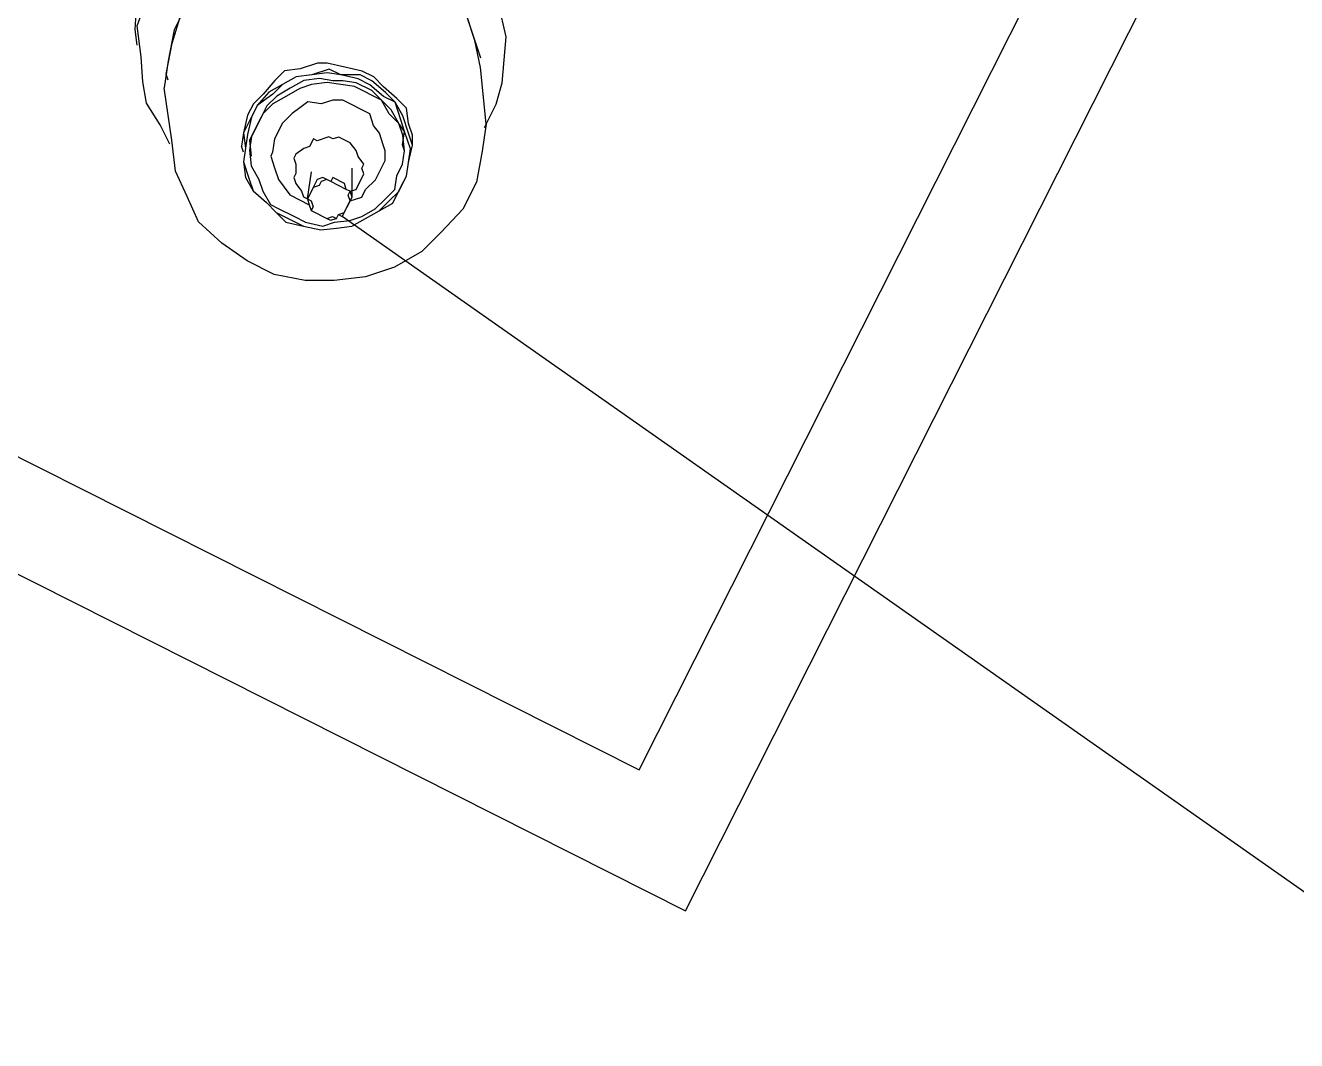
# Model space of a CAD drawing. Header units: metres. Extents: x 0 to 547597, y 0 to 1844684.
# Drawn here: x 543420.649 to 543421.859, y 1844509.148 to 1844510.115 of the extents above; entities that cross this region are included whole.
import ezdxf

# ---------------------------------------------------------------- set-up
doc = ezdxf.new("R2010")
doc.units = ezdxf.units.M
doc.linetypes.add('DASHED', pattern=[0.75, 0.5, -0.25])
for name, color, linetype in [('5_Thep', 4, 'Continuous'), ('TB220kVtuonglai', 8, 'DASHED'), ('TUONG RAO', 61, 'Continuous')]:
    doc.layers.add(name, color=color, linetype=linetype)

# ---------------------------------------------------------------- blocks, each defined once
blk = doc.blocks.new('MBA220-MB')
at = {"color": 1}
for points in [[(2955.1, 1570.5), (2979.9, 1578.8), (3008.8, 1587.1), (3037.7, 1587.1), (3066.6, 1578.8), (3091.4, 1570.5), (3116.2, 1554), (3136.9, 1533.3), (3153.4, 1508.5), (3165.8, 1483.7), (3174.1, 1454.8), (3174.1, 1425.9), (3170, 1396.9), (3161.7, 1368), (3145.2, 1347.3), (3128.6, 1326.7), (3103.8, 1310.1), (3062.5, 1281.2)], [(2872.4, 1549.9), (2893.1, 1558.1), (2913.7, 1566.4), (2934.4, 1570.5), (2959.2, 1570.5)], [(2955.1, 1570.5), (2909.6, 1541.6)], [(3046, 1248.2), (3021.2, 1231.6), (2988.1, 1227.5), (2955.1, 1227.5), (2922, 1231.6), (2888.9, 1244), (2860, 1260.5), (2839.3, 1285.3), (2818.7, 1314.3), (2802.1, 1347.3), (2798, 1376.3), (2793.9, 1413.5), (2798, 1446.5), (2806.3, 1475.5), (2826.9, 1504.4), (2847.6, 1529.2), (2872.4, 1549.9)], [(2872.4, 1549.9), (2872.4, 1549.9)], [(2909.6, 1541.6), (2888.9, 1525.1), (2872.4, 1508.5), (2860, 1483.7), (2847.6, 1463.1), (2843.5, 1434.1), (2843.5, 1409.3), (2847.6, 1380.4), (2855.9, 1355.6), (2872.4, 1330.8), (2888.9, 1310.1), (2909.6, 1293.6), (2934.4, 1277.1), (2959.2, 1268.8), (2984, 1264.7), (3008.8, 1264.7), (3037.7, 1272.9), (3062.5, 1281.2)], [(3025.3, 1231.6), (2996.4, 1219.2), (2963.3, 1215.1), (2930.3, 1211), (2897.2, 1219.2), (2868.3, 1231.6), (2839.3, 1252.3), (2814.5, 1272.9), (2798, 1301.9), (2781.5, 1334.9), (2773.2, 1368), (2769.1, 1401.1), (2773.2, 1434.1), (2785.6, 1463.1), (2802.1, 1496.1), (2822.8, 1516.8), (2847.6, 1537.5)], [(3054.2, 1281.2), (3050.1, 1277.1), (3021.2, 1268.8), (2996.4, 1264.7), (2967.5, 1264.7), (2946.8, 1272.9), (2917.9, 1281.2), (2897.2, 1297.7), (2876.5, 1318.4), (2860, 1339.1), (2847.6, 1368), (2843.5, 1392.8), (2839.3, 1421.7), (2843.5, 1446.5), (2847.6, 1471.3), (2860, 1496.1), (2880.7, 1516.8), (2901.3, 1537.5)], [(2901.3, 1537.5), (2901.3, 1537.5)], [(3004.7, 1516.8), (2996.4, 1508.5), (2984, 1496.1), (2975.7, 1483.7), (2971.6, 1471.3), (2967.5, 1454.8), (2967.5, 1442.4), (2975.7, 1425.9), (2975.7, 1413.5), (2988.1, 1401.1), (2996.4, 1388.7), (3008.8, 1380.4), (3021.2, 1372.1), (3037.7, 1368), (3066.6, 1368), (3079, 1376.3), (3091.4, 1380.4), (3103.8, 1388.7), (3112.1, 1401.1), (3116.2, 1417.6), (3120.4, 1430), (3124.5, 1442.4), (3120.4, 1458.9), (3116.2, 1475.5), (3108, 1487.9), (3099.7, 1500.3), (3087.3, 1508.5), (3074.9, 1516.8), (3062.5, 1525.1), (3046, 1525.1), (3033.6, 1525.1), (3021.2, 1520.9), (3004.7, 1516.8)], [(3008.8, 1516.8), (2996.4, 1504.4), (2988.1, 1496.1), (2975.7, 1483.7), (2975.7, 1471.3), (2971.6, 1454.8), (2971.6, 1442.4), (2975.7, 1425.9), (2979.9, 1413.5), (2988.1, 1401.1), (2996.4, 1388.7), (3008.8, 1380.4), (3021.2, 1376.3), (3037.7, 1368), (3050.1, 1368), (3066.6, 1372.1), (3079, 1376.3), (3091.4, 1380.4), (3103.8, 1392.8), (3112.1, 1401.1), (3116.2, 1417.6), (3120.4, 1430), (3120.4, 1458.9), (3116.2, 1475.5), (3108, 1487.9), (3099.7, 1500.3), (3087.3, 1508.5), (3074.9, 1516.8), (3062.5, 1520.9), (3050.1, 1525.1), (3033.6, 1525.1), (3021.2, 1520.9), (3008.8, 1516.8)], [(3012.9, 1512.7), (3000.5, 1504.4), (2992.3, 1496.1), (2988.1, 1483.7), (2979.9, 1471.3), (2979.9, 1442.4), (2984, 1430), (2988.1, 1417.6), (2996.4, 1405.2), (3004.7, 1396.9), (3017.1, 1388.7), (3029.5, 1380.4), (3041.8, 1376.3), (3066.6, 1376.3), (3079, 1380.4), (3091.4, 1388.7), (3099.7, 1401.1), (3108, 1409.3), (3116.2, 1421.7), (3116.2, 1430), (3116.2, 1446.5), (3116.2, 1458.9), (3112.1, 1475.5), (3103.8, 1483.7), (3095.6, 1496.1), (3087.3, 1504.4), (3074.9, 1512.7), (3062.5, 1516.8), (3050.1, 1520.9), (3037.7, 1516.8), (3025.3, 1516.8), (3012.9, 1512.7)], [(3004.7, 1516.8), (2996.4, 1512.7)], [(2996.4, 1512.7), (2988.1, 1504.4), (2975.7, 1496.1), (2971.6, 1483.7), (2967.5, 1467.2), (2963.3, 1454.8), (2963.3, 1442.4), (2967.5, 1425.9), (2971.6, 1409.3), (2975.7, 1401.1), (2988.1, 1388.7), (2996.4, 1376.3), (3008.8, 1372.1), (3025.3, 1368), (3037.7, 1363.9), (3050.1, 1363.9), (3066.6, 1368), (3079, 1372.1)], [(3008.8, 1508.5), (2996.4, 1504.4), (2992.3, 1496.1), (2984, 1483.7), (2979.9, 1471.3), (2975.7, 1458.9), (2975.7, 1442.4), (2979.9, 1430), (2984, 1421.7), (2988.1, 1409.3), (2996.4, 1396.9), (3008.8, 1388.7), (3021.2, 1380.4), (3033.6, 1376.3), (3046, 1376.3), (3058.4, 1376.3), (3070.8, 1376.3), (3083.2, 1384.5)], [(3012.9, 1512.7), (3008.8, 1508.5)], [(3079, 1487.9), (3070.8, 1496.1), (3062.5, 1496.1), (3050.1, 1500.3), (3029.5, 1500.3), (3021.2, 1496.1), (3017.1, 1492), (3008.8, 1483.7), (3004.7, 1475.5), (2996.4, 1467.2), (2996.4, 1438.3), (3000.5, 1430), (3008.8, 1421.7), (3012.9, 1409.3), (3021.2, 1405.2), (3029.5, 1401.1), (3041.8, 1396.9), (3058.4, 1396.9), (3070.8, 1401.1), (3074.9, 1401.1), (3083.2, 1409.3), (3091.4, 1417.6), (3095.6, 1425.9), (3099.7, 1434.1), (3099.7, 1454.8)], [(3070.8, 1483.7), (3066.6, 1487.9), (3050.1, 1487.9), (3046, 1483.7), (3041.8, 1483.7), (3037.7, 1475.5), (3033.6, 1471.3), (3029.5, 1463.1), (3029.5, 1450.7), (3033.6, 1446.5), (3033.6, 1442.4), (3041.8, 1434.1), (3041.8, 1430), (3050.1, 1430), (3054.2, 1425.9), (3062.5, 1421.7), (3066.6, 1421.7), (3070.8, 1425.9), (3079, 1430), (3083.2, 1430), (3087.3, 1434.1), (3091.4, 1442.4), (3095.6, 1446.5), (3095.6, 1450.7)], [(3074.9, 1487.9), (3050.1, 1475.5)], [(3074.9, 1487.9), (3070.8, 1483.7), (3070.8, 1483.7), (3070.8, 1479.6), (3066.6, 1475.5), (3066.6, 1463.1), (3070.8, 1463.1), (3070.8, 1458.9), (3070.8, 1454.8), (3074.9, 1450.7), (3079, 1450.7), (3083.2, 1450.7), (3091.4, 1450.7), (3095.6, 1450.7), (3095.6, 1450.7), (3099.7, 1454.8), (3103.8, 1458.9), (3103.8, 1463.1), (3103.8, 1463.1), (3103.8, 1475.5), (3103.8, 1475.5), (3103.8, 1479.6), (3099.7, 1483.7), (3095.6, 1483.7), (3095.6, 1487.9), (3074.9, 1487.9)], [(3074.9, 1483.7), (3070.8, 1483.7), (3070.8, 1483.7), (3070.8, 1479.6), (3070.8, 1463.1), (3070.8, 1458.9), (3074.9, 1454.8), (3079, 1454.8), (3083.2, 1450.7), (3095.6, 1450.7), (3095.6, 1454.8), (3099.7, 1458.9), (3103.8, 1458.9), (3103.8, 1475.5), (3099.7, 1479.6), (3099.7, 1483.7), (3095.6, 1483.7), (3095.6, 1483.7), (3091.4, 1487.9), (3079, 1487.9), (3074.9, 1483.7)], [(3095.6, 1450.7), (3070.8, 1442.4)], [(3083.2, 1384.5), (3083.2, 1384.5)], [(3083.2, 1376.3), (3079, 1372.1)], [(3108, 1310.1), (3095.6, 1293.6), (3083.2, 1272.9), (3066.6, 1260.5), (3046, 1248.2)], [(3037.7, 1239.9), (3025.3, 1231.6)]]:
    blk.add_lwpolyline(points, dxfattribs=at)
blk = doc.blocks.new('mb moiTQK')
at = {"layer": 'TB220kVtuonglai', "ltscale": 3000}
blk.add_line((-16, -74.4998), (-16.9561, -81.0223), dxfattribs=at)
at = {"layer": 'TUONG RAO'}
for p, q in [((-16.5126, -80.4325), (-19.028, -80.4325)), ((-16.5126, -81.6836), (-16.5126, -80.4325)), ((-16.6126, -80.5325), (-19.0348, -80.5325)), ((-16.6126, -81.6836), (-16.6126, -80.5325))]:
    blk.add_line(p, q, dxfattribs=at)
at = {"layer": 'TB220kVtuonglai', "ltscale": 3000, "xscale": 0.001, "yscale": 0.001, "zscale": 0.001}
blk.add_blockref('MBA220-MB', (-20.0517, -82.5102), dxfattribs=at)
blk = doc.blocks.new('ACAD-DinhViTuyenDz220kV')
blk.add_circle((543470.1879, 1844560.0696), 117.5514)
at = {"layer": '5_Thep', "rotation": 243.2403583287449}
blk.add_blockref('mb moiTQK', (543485.661, 1844458.313), dxfattribs=at)

msp = doc.modelspace()

# ---------------------------------------------------------------- block references
msp.add_blockref('ACAD-DinhViTuyenDz220kV', (0, 0))

doc.saveas('drawing.dxf')
